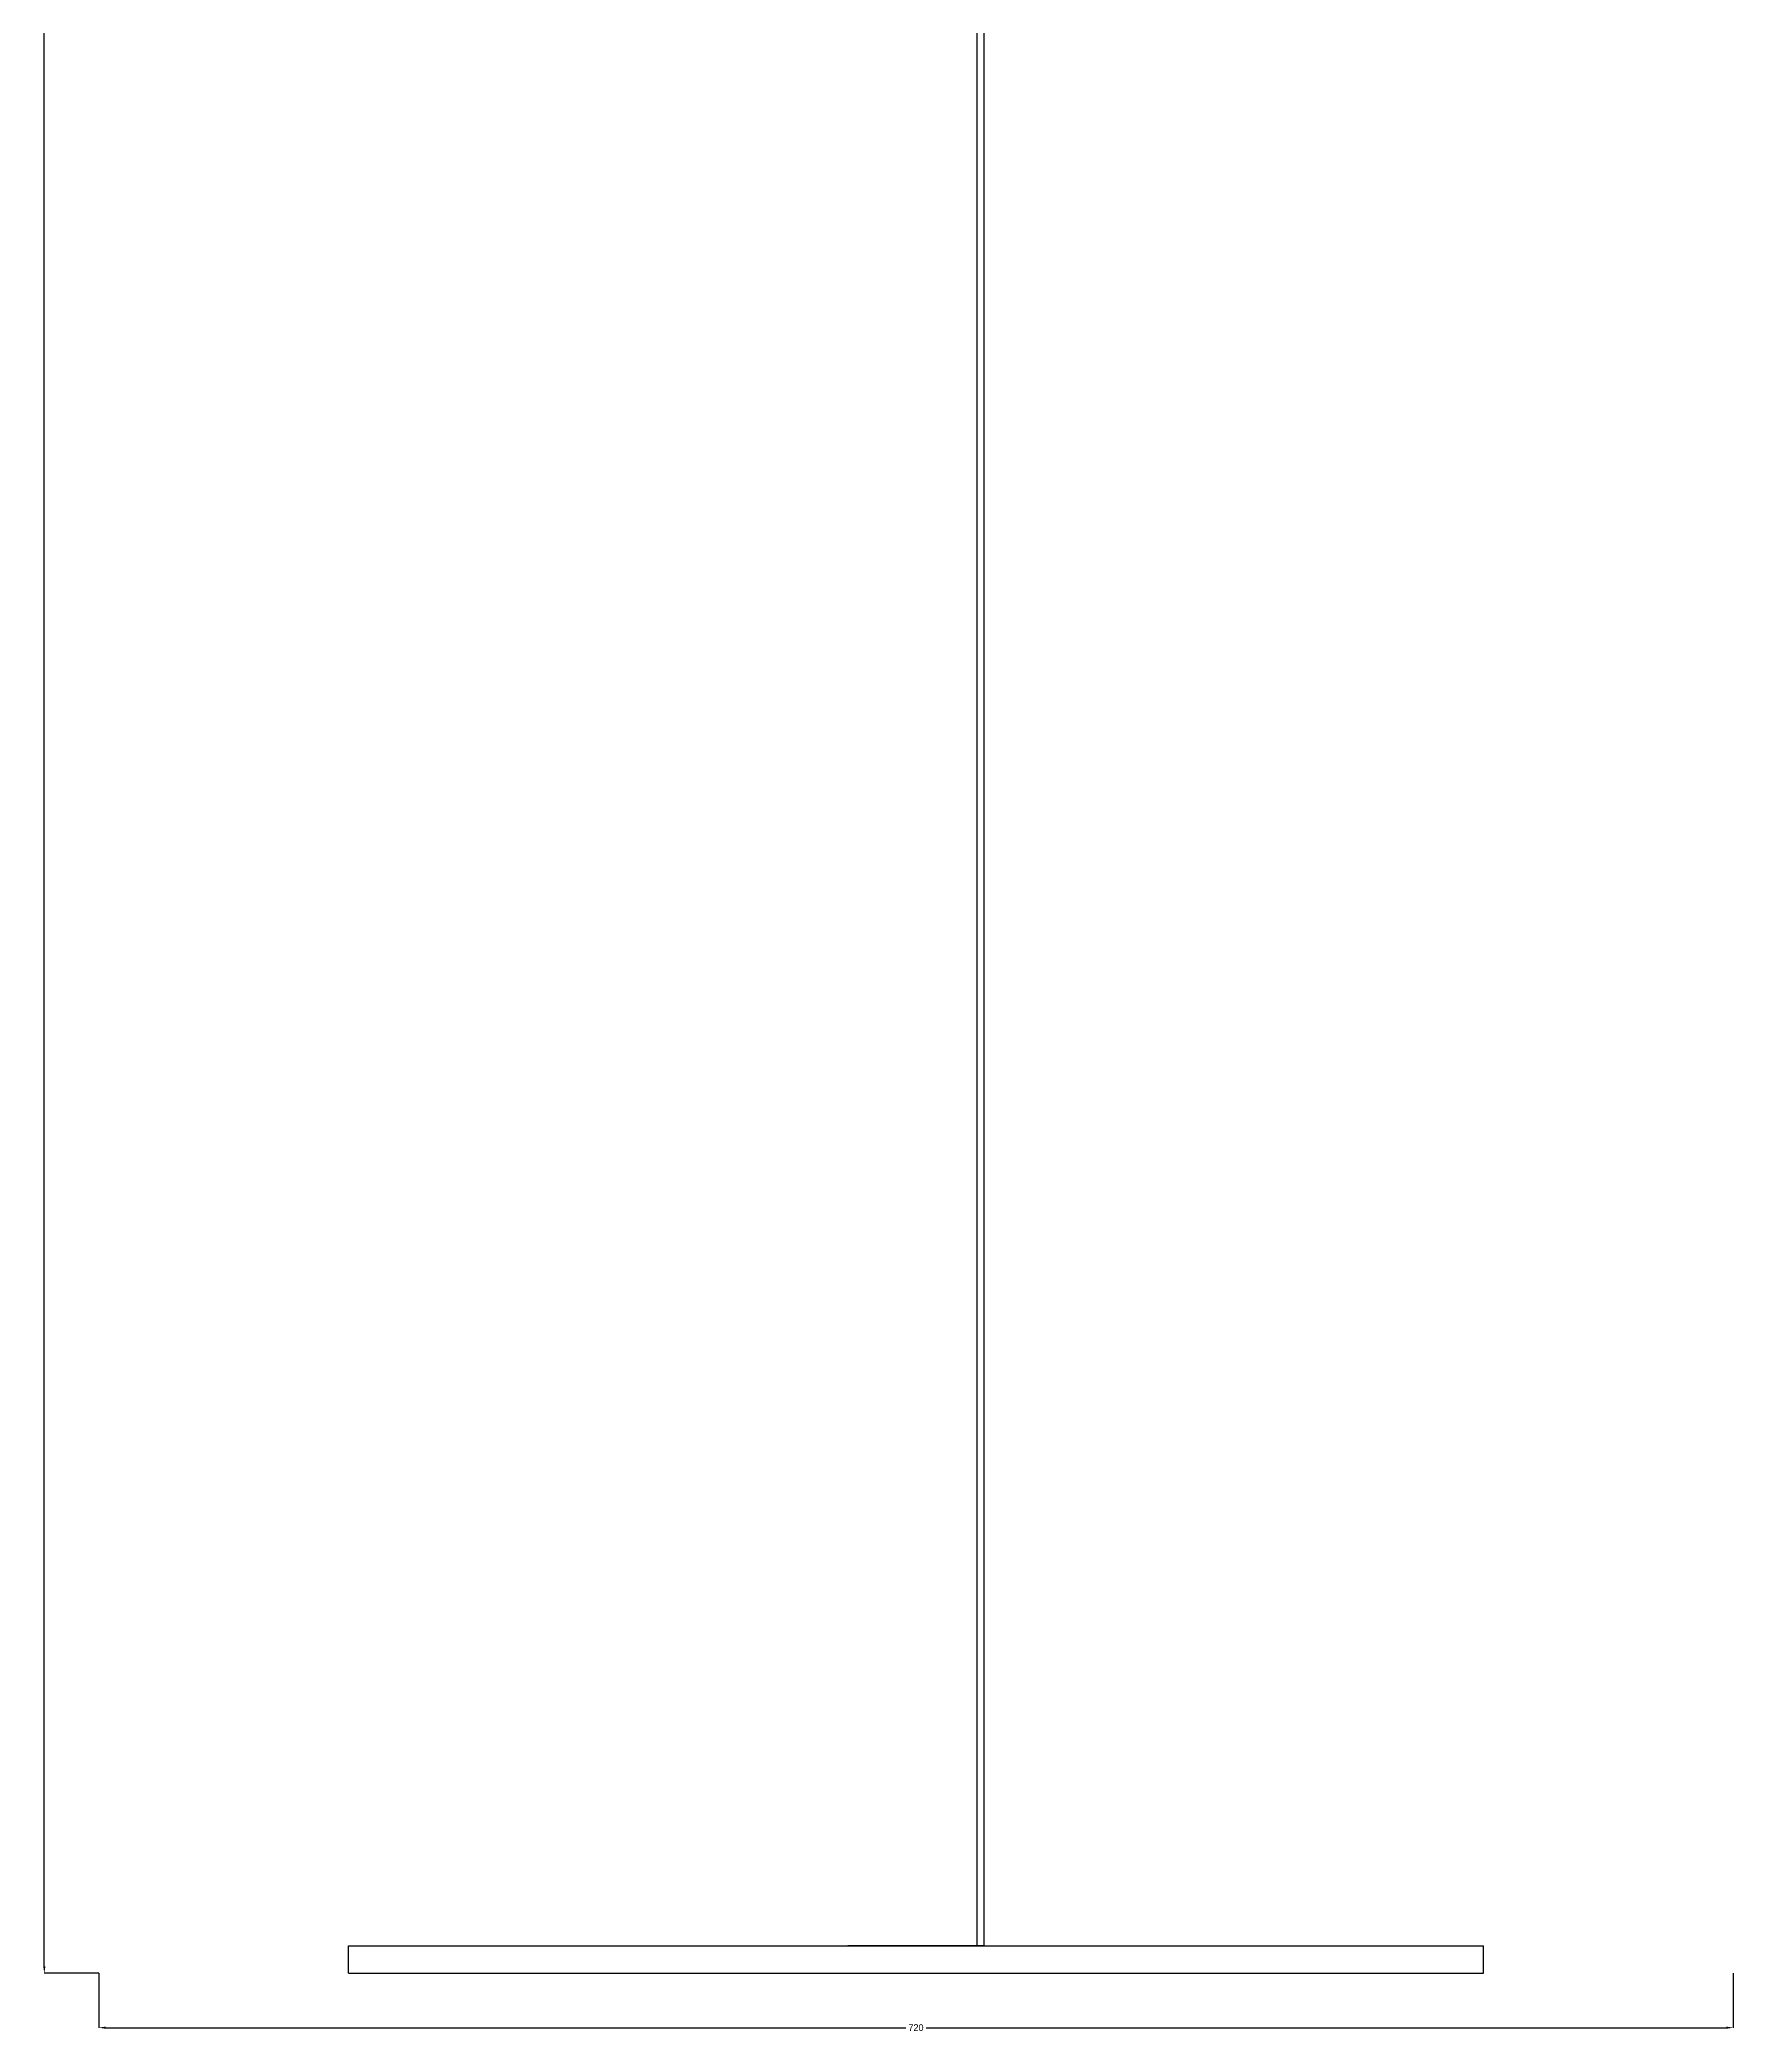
# Model space of a CAD drawing. Header units: millimetres. Extents: x -26 to 1760, y -7122 to 6996.
# Drawn here: x -26 to 720, y -7122 to -6244 of the extents above; entities that cross this region are included whole.
import ezdxf

# ---------------------------------------------------------------- set-up
doc = ezdxf.new("R2010")
doc.units = ezdxf.units.MM
doc.layers.add('DIMENSIONS', color=7, linetype='Continuous')
doc.layers.add('XZ', color=7, linetype='Continuous')
doc.dimstyles.get("Standard").update_dxf_attribs({"dimtxt": 2.5, "dimasz": 2.5, "dimexe": 1.25, "dimexo": 0.625, "dimtad": 1, "dimcen": 2.5, "dimazin": 3, "dimtfac": 1, "dimtmove": 0, "dimatfit": 3})

# ---------------------------------------------------------------- blocks, each defined once
blk = doc.blocks.new('_CLOSEDFILLED')
at = {"color": 0, "linetype": 'BYBLOCK'}
blk.add_solid([(-1, 0.16), (0, 0), (-1, -0.16)], dxfattribs=at)
blk = doc.blocks.new('*D3')
for p, q in [((0, -7095.54), (0, -7119.54)), ((720, -7095.54), (720, -7119.54)), ((3, -7119.54), (355.5, -7119.54)), ((364.5, -7119.54), (717, -7119.54))]:
    blk.add_line(p, q)
at = {"layer": 'Defpoints'}
for p in [(0, -7095.54), (720, -7095.54), (0, -7119.54)]:
    blk.add_point(p, dxfattribs=at)
at = {"layer": 'DIMENSIONS', "xscale": 3, "yscale": 3, "rotation": 180}
blk.add_blockref('_CLOSEDFILLED', (0, -7119.54), dxfattribs=at)
at = {"layer": 'DIMENSIONS', "xscale": 3, "yscale": 3}
blk.add_blockref('_CLOSEDFILLED', (720, -7119.54), dxfattribs=at)
at = {"layer": 'DIMENSIONS', "insert": (360, -7119.54), "char_height": 3, "attachment_point": 5}
blk.add_mtext('720', dxfattribs=at)
blk = doc.blocks.new('*D4')
for p, q in [((0, -100), (-24, -100)), ((-24, -3585.77), (-24, -103)), ((-24, -7092.54), (-24, -3609.77)), ((0, -7095.54), (-24, -7095.54))]:
    blk.add_line(p, q)
at = {"layer": 'Defpoints'}
for p in [(0, -100), (-24, -7095.54), (0, -7095.54)]:
    blk.add_point(p, dxfattribs=at)
at = {"layer": 'DIMENSIONS', "xscale": 3, "yscale": 3}
for p, rotation in [((-24, -100), 90), ((-24, -7095.54), 270)]:
    blk.add_blockref('_CLOSEDFILLED', p, dxfattribs=dict(at, rotation=rotation))
at = {"layer": 'DIMENSIONS', "insert": (-24, -3597.77), "char_height": 3, "attachment_point": 5, "rotation": 90}
blk.add_mtext('6995,536', dxfattribs=at)

msp = doc.modelspace()

# ---------------------------------------------------------------- linework, layer by layer
at = {"layer": 'XZ'}
for points in [[(387, -7083.5364), (387, -274.0364)], [(390, -7083.5364), (390, -274.0364)], [(110, -7095.5364), (110, -7083.5364)], [(110, -7095.5364), (110, -7083.5364)], [(110, -7083.5364), (610, -7083.5364)], [(110, -7083.5364), (610, -7083.5364)], [(390, -7083.5364), (389.7433, -7083.5364), (388.9778, -7083.5364), (387.7164, -7083.5364), (385.9808, -7083.5364), (383.8006, -7083.5364), (381.2132, -7083.5364), (378.2628, -7083.5364), (375, -7083.5364), (371.4805, -7083.5364), (367.7646, -7083.5364), (363.9158, -7083.5364), (360, -7083.5364), (356.0842, -7083.5364), (352.2354, -7083.5364), (348.5195, -7083.5364), (345, -7083.5364), (341.7372, -7083.5364), (338.7868, -7083.5364), (336.1994, -7083.5364), (334.0192, -7083.5364), (332.2836, -7083.5364), (331.0222, -7083.5364), (330.2567, -7083.5364), (330, -7083.5364), (330.2567, -7083.5364), (331.0222, -7083.5364), (332.2836, -7083.5364), (334.0192, -7083.5364), (336.1994, -7083.5364), (338.7868, -7083.5364), (341.7372, -7083.5364), (345, -7083.5364), (348.5195, -7083.5364), (352.2354, -7083.5364), (356.0842, -7083.5364), (360, -7083.5364), (363.9158, -7083.5364), (367.7646, -7083.5364), (371.4805, -7083.5364), (375, -7083.5364), (378.2628, -7083.5364), (381.2132, -7083.5364), (383.8006, -7083.5364), (385.9808, -7083.5364), (387.7164, -7083.5364), (388.9778, -7083.5364), (389.7433, -7083.5364), (390, -7083.5364)], [(387, -7083.5364), (386.7123, -7083.5364), (385.8552, -7083.5364), (384.4471, -7083.5364), (382.5179, -7083.5364), (380.1088, -7083.5364), (377.2712, -7083.5364), (374.0654, -7083.5364), (370.5598, -7083.5364), (366.8292, -7083.5364), (362.953, -7083.5364), (359.0139, -7083.5364), (355.0958, -7083.5364), (351.2822, -7083.5364), (347.6545, -7083.5364), (344.2898, -7083.5364), (341.26, -7083.5364), (338.6296, -7083.5364), (336.4547, -7083.5364), (334.7816, -7083.5364), (333.646, -7083.5364), (333.072, -7083.5364), (333.072, -7083.5364), (333.646, -7083.5364), (334.7816, -7083.5364), (336.4547, -7083.5364), (338.6296, -7083.5364), (341.26, -7083.5364), (344.2898, -7083.5364), (347.6545, -7083.5364), (351.2822, -7083.5364), (355.0958, -7083.5364), (359.0139, -7083.5364), (362.953, -7083.5364), (366.8292, -7083.5364), (370.5598, -7083.5364), (374.0654, -7083.5364), (377.2712, -7083.5364), (380.1088, -7083.5364), (382.5179, -7083.5364), (384.4471, -7083.5364), (385.8552, -7083.5364), (386.7123, -7083.5364), (387, -7083.5364)], [(610, -7095.5364), (610, -7083.5364)], [(610, -7095.5364), (610, -7083.5364)], [(110, -7095.5364), (610, -7095.5364)], [(110, -7095.5364), (610, -7095.5364)]]:
    msp.add_lwpolyline(points, dxfattribs=at)

# ---------------------------------------------------------------- dimensions: what is measured, and where the dimension line sits
at = {"layer": 'DIMENSIONS'}
dim = msp.add_linear_dim(base=(-24, -7095.5364), p1=(0, -7095.5364), p2=(0, -100), angle=90, dimstyle='Standard', override={"dimtxt": 3, "dimasz": 3, "dimdec": 3}, dxfattribs=at)
dim.commit()
dim.dimension.update_dxf_attribs({"geometry": '*D4', "text_midpoint": (-24, -3597.7682)})
dim = msp.add_linear_dim(base=(0, -7119.5364), p1=(0, -7095.5364), p2=(720, -7095.5364), dimstyle='Standard', override={"dimtxt": 3, "dimasz": 3, "dimdec": 3}, dxfattribs=at)
dim.commit()
dim.dimension.update_dxf_attribs({"geometry": '*D3', "text_midpoint": (360, -7119.5364)})

doc.saveas('drawing.dxf')
